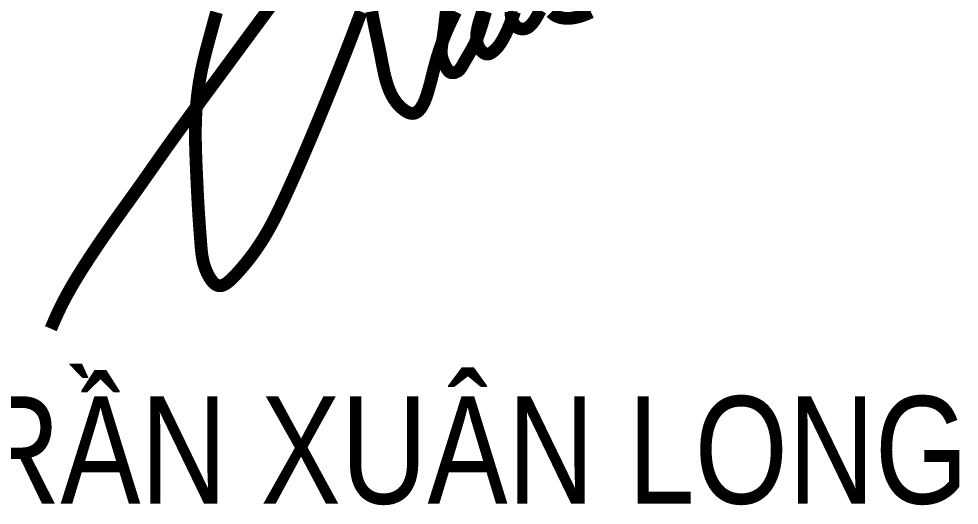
# Model space of a CAD drawing. Header units: millimetres. Extents: x 596422 to 1674380, y -367470 to 58862.
# Drawn here: x 785400 to 787062, y 8324 to 9184 of the extents above; entities that cross this region are included whole.
import ezdxf
from ezdxf.enums import TextEntityAlignment as Align

# ---------------------------------------------------------------- set-up
doc = ezdxf.new("R2010")
doc.units = ezdxf.units.MM
doc.header["$LTSCALE"] = 600
doc.header["$MEASUREMENT"] = 0
doc.layers.get('0').update_dxf_attribs({"lineweight": 0})
for name, color, linetype, lineweight in [('2110 dim 0.13', 149, 'Continuous', 13), ('ISO', 33, 'Continuous', 15), ('LC Text1', 3, 'Continuous', 20), ('LC Text2', 7, 'Continuous', 25)]:
    doc.layers.add(name, color=color, linetype=linetype, lineweight=lineweight)
doc.styles.add('ALC2', font='VHARIAL.TTF', dxfattribs={"width": 0.8})
doc.styles.add('Title', font='VHAVAN.TTF', dxfattribs={"width": 0.8})

# ---------------------------------------------------------------- blocks, each defined once
blk = doc.blocks.new('chukyLong')
at = {"layer": 'ISO', "ltscale": 2, "const_width": 50}
for points in [[(-24203.69464635909, -150520.7970234885), (-24207.6915529562, -150522.6467698077), (-24211.45676394233, -150524.3477860005), (-24215.36266233814, -150526.0668632901), (-24219.28562705908, -150527.7428053282), (-24223.22611998468, -150529.3711623699), (-24227.1846029945, -150530.9474846705), (-24231.16153796806, -150532.467322485), (-24235.15738678491, -150533.9262260686), (-24239.17261132459, -150535.3197456764), (-24243.20767346665, -150536.6434315636), (-24247.26303509063, -150537.8928339854), (-24251.33915807606, -150539.0635031968), (-24255.4365043025, -150540.150989453), (-24259.55553564948, -150541.1508430092), (-24263.69671399654, -150542.0586141205), (-24266.01759020661, -150542.5235327182), (-24267.86045734307, -150542.869846643), (-24269.95059262305, -150543.2378204258), (-24272.04583499933, -150543.5798877527), (-24274.14586089927, -150543.8954367993), (-24276.25034675024, -150544.1838557411), (-24278.35896897962, -150544.4445327539), (-24280.47140401476, -150544.6768560132), (-24282.58732828303, -150544.8802136947), (-24284.7064182118, -150545.0539939739), (-24286.82835022843, -150545.1975850266), (-24288.9528007603, -150545.3103750282), (-24291.07944623476, -150545.3917521545), (-24293.20796307919, -150545.441104581), (-24295.33802772094, -150545.4578204834), (-24297.46931658739, -150545.4412880374), (-24299.6015061059, -150545.3908954184), (-24301.73427270384, -150545.3060308022), (-24303.86729280857, -150545.1860823644), (-24306.00024284747, -150545.0304382805), (-24308.13279924789, -150544.8384867263), (-24311.08754478936, -150544.5112316456), (-24312.39536627916, -150544.3431789454), (-24314.52358868748, -150544.0380336751), (-24316.64716943218, -150543.6926700847), (-24318.76395472213, -150543.3055694909), (-24320.87179076622, -150542.8752132104), (-24322.96852377335, -150542.4000825601), (-24325.05199995238, -150541.8786588566), (-24327.12006551222, -150541.3094234169), (-24329.17056666174, -150540.6908575575), (-24331.20134960983, -150540.0214425953), (-24333.21026056538, -150539.2996598471), (-24335.19514573726, -150538.5239906296), (-24337.15385133437, -150537.6929162595), (-24339.08422356559, -150536.8049180537), (-24340.98410863981, -150535.858477329), (-24342.8513527659, -150534.852075402), (-24345.55276532659, -150533.2478307539), (-24346.47934089522, -150532.6534133481), (-24348.23665255564, -150531.4604292775), (-24349.95518214443, -150530.2079486283), (-24351.63440494839, -150528.8987586773), (-24353.27379625431, -150527.5356467012), (-24354.87283134901, -150526.1213999768), (-24356.43098551928, -150524.6588057809), (-24357.94773405192, -150523.1506513902), (-24359.42255223374, -150521.5997240815)], [(-24402.33535243826, -150513.4093296883), (-24407.85566039946, -150523.971902426), (-24410.15821454165, -150528.3203730271), (-24412.14822280202, -150532.0268516403), (-24414.17017684487, -150535.7183382363), (-24416.23565667164, -150539.3905490069), (-24418.35624228376, -150543.0392001437), (-24420.54351368269, -150546.6600078385), (-24422.80905086985, -150550.2486882827), (-24423.97478788447, -150552.0296420958), (-24425.16443384668, -150553.8009576682), (-24426.37943625668, -150555.5620995238), (-24427.62124261464, -150557.3125321867), (-24428.89130042073, -150559.0517201806), (-24430.19105717515, -150560.7791280297), (-24431.52196037805, -150562.4942202578), (-24433.04165609146, -150564.3879945561), (-24434.28289269636, -150565.8846369967), (-24435.71502778725, -150567.5537113084), (-24437.18242120729, -150569.1973127285), (-24438.68563114758, -150570.8090682575), (-24440.22521579922, -150572.3826048956), (-24441.8017333533, -150573.9115496432), (-24443.41574200093, -150575.3895295007), (-24445.06779993319, -150576.8101714684), (-24446.75846534118, -150578.1671025468), (-24448.488296416, -150579.4539497361), (-24450.25785134875, -150580.6643400368), (-24452.06768833051, -150581.7919004492), (-24452.9878870245, -150582.3226278849), (-24453.91836555239, -150582.8302579736), (-24454.8591936881, -150583.3139940905), (-24455.81044120549, -150583.7730396105), (-24456.77217787846, -150584.2065979087), (-24457.74447348089, -150584.6138723602), (-24458.72739778668, -150584.9940663399), (-24459.72102056971, -150585.346383223), (-24460.72541160386, -150585.6700263844), (-24461.74064066301, -150585.9641991993), (-24462.86759442759, -150586.2522300303), (-24463.80374917458, -150586.4610630932), (-24464.85071582324, -150586.6630144617), (-24465.90658135411, -150586.8341081488), (-24466.97024947315, -150586.9744933019), (-24468.04062388631, -150587.0843190686), (-24469.11660829953, -150587.1637345962), (-24470.19710641877, -150587.2128890322), (-24471.28102194998, -150587.2319315241), (-24472.36725859912, -150587.2210112192), (-24473.45472007211, -150587.1802772651), (-24474.54231007494, -150587.1098788091), (-24475.62893231353, -150587.0099649989), (-24476.71349049384, -150586.8806849817), (-24477.79488832182, -150586.722187905), (-24478.87202950342, -150586.5346229163), (-24479.9438177446, -150586.3181391631), (-24481.0091567513, -150586.0728857927), (-24482.06695022948, -150585.7990119527), (-24483.11610188508, -150585.4966667905), (-24484.15551542406, -150585.1659994535), (-24485.18409455236, -150584.8071590892), (-24486.20074297594, -150584.420294845), (-24487.20436440075, -150584.0055558683), (-24488.19386253273, -150583.5630913068), (-24489.16814107784, -150583.0930503077), (-24490.12610374204, -150582.5955820185), (-24490.70493874174, -150582.2770585392), (-24491.98920366923, -150581.5192315012), (-24492.89372025115, -150580.9414881452), (-24493.78026007504, -150580.3383709071), (-24494.64886822602, -150579.7106392872), (-24495.49958978924, -150579.0590527849), (-24496.33246984983, -150578.3843709002), (-24497.14755349292, -150577.6873531327), (-24497.94488580364, -150576.9687589823), (-24498.72451186715, -150576.2293479487), (-24499.48647676855, -150575.4698795317), (-24500.23082559299, -150574.6911132311), (-24500.95760342559, -150573.8938085465), (-24502.35862645586, -150572.246622025), (-24503.68990654042, -150570.5343959653), (-24504.95180436035, -150568.7632063655), (-24506.14468059671, -150566.939129224), (-24507.26889593059, -150565.0682405386), (-24508.32481104303, -150563.1566163079), (-24509.31278661513, -150561.2103325298), (-24510.23318332794, -150559.2354652025), (-24511.08636186255, -150557.2380903242), (-24511.91440683277, -150555.1120662282), (-24512.59294016782, -150553.1993093948), (-24513.2499742759, -150551.1645898074), (-24513.84723001805, -150549.120414496), (-24514.38815227622, -150547.0670726604), (-24514.87618593229, -150545.0048535006), (-24515.31477586818, -150542.9340462165), (-24515.70736696582, -150540.8549400078), (-24516.05740410711, -150538.7678240744), (-24516.36833217395, -150536.6729876162), (-24516.64359604828, -150534.5707198331), (-24516.88664061199, -150532.4613099248), (-24517.100910747, -150530.3450470913), (-24517.28985133523, -150528.2222205324), (-24517.60552339896, -150523.9580330377), (-24517.87952845571, -150519.3341646257)], [(-24503.36879189087, -150518.5331538481), (-24504.60396407646, -150522.3317687383), (-24505.87280619073, -150526.1658721664), (-24507.17504498536, -150530.0324510284), (-24508.51040721206, -150533.9284922205), (-24509.8786196225, -150537.8509826385), (-24511.27940896838, -150541.7969091786), (-24512.7125020014, -150545.7632587368), (-24514.17762547325, -150549.747018209), (-24515.67450613562, -150553.7451744914), (-24517.20287074019, -150557.7547144799), (-24518.76244603867, -150561.7726250705), (-24520.35295878274, -150565.7958931594), (-24521.97413572409, -150569.8215056425), (-24523.62570361443, -150573.8464494158), (-24525.30738920543, -150577.8677113755), (-24527.0189192488, -150581.8822784174), (-24528.76002049622, -150585.8871374377), (-24530.53041969939, -150589.8792753323), (-24532.32984360999, -150593.8556789973), (-24534.15801897973, -150597.8133353288), (-24536.01467256028, -150601.7492312226), (-24537.89953110335, -150605.660353575), (-24539.81232136063, -150609.5436892818), (-24541.7527700838, -150613.3962252392), (-24543.72060402457, -150617.2149483431), (-24545.71554993461, -150620.9968454895), (-24547.70546679184, -150624.6806232331), (-24549.78752523471, -150628.4384466181), (-24551.87471358104, -150632.0940852369), (-24554.00916675415, -150635.7047369397), (-24556.20115189679, -150639.2693192338), (-24558.46093615174, -150642.7867496267), (-24560.79878666179, -150646.2559456259), (-24562.00019524459, -150647.9721174488), (-24563.22497056971, -150649.6758247386), (-24564.47439602999, -150651.3669321837), (-24565.74975501827, -150653.0453044725), (-24567.05233092742, -150654.7108062935), (-24568.38340715026, -150656.3633023349), (-24569.74426707965, -150658.0026572854), (-24571.13619410844, -150659.6287358332), (-24572.56047162947, -150661.2414026669), (-24574.01838303559, -150662.8405224748), (-24575.51121171965, -150664.4259599455), (-24577.04024107449, -150665.9975797673), (-24578.60675449295, -150667.5552466286), (-24580.21203536791, -150669.0988252179), (-24581.85736709217, -150670.6281802235), (-24583.25084193646, -150671.8835493504), (-24585.27211774401, -150673.6403055855), (-24587.03887067241, -150675.1080850521), (-24588.84110356672, -150676.5338002363), (-24590.67563194223, -150677.904747309), (-24592.53927131427, -150679.2082224411), (-24594.42883719816, -150680.4315218035), (-24595.38234743058, -150681.0091356246), (-24596.34114510921, -150681.5619415672), (-24597.30483217345, -150682.0883516529), (-24598.27301056273, -150682.5867779029), (-24599.24528221645, -150683.0556323387), (-24600.22124907403, -150683.4933269816), (-24601.20051307488, -150683.898273853), (-24602.18267615842, -150684.2688849742), (-24603.16734026407, -150684.6035723666), (-24604.15410733124, -150684.9007480515), (-24605.14257929934, -150685.1588240504), (-24606.13235810778, -150685.3762123846), (-24607.12304569598, -150685.5513250754), (-24608.11424400337, -150685.6825741442), (-24609.10555496933, -150685.7683716123), (-24610.0965805333, -150685.8071295012), (-24611.08818625061, -150685.7972154786), (-24612.07615437917, -150685.7376710069), (-24613.06373309496, -150685.629264567), (-24614.04908705481, -150685.473442251), (-24615.03164453149, -150685.2716057971), (-24616.01083379778, -150685.0251569438), (-24616.98608312645, -150684.7354974296), (-24617.95682079026, -150684.4040289929), (-24618.92247506199, -150684.0321533721), (-24619.88247421441, -150683.6212723056), (-24620.8362465203, -150683.1727875319), (-24621.7832202524, -150682.6881007894), (-24622.7228236835, -150682.1686138166), (-24623.65448508637, -150681.6157283517), (-24624.57763273378, -150681.0308461334), (-24625.4916948985, -150680.4153688999), (-24626.39609985329, -150679.7706983899), (-24627.29027587093, -150679.0982363415), (-24628.1736512242, -150678.3993844934), (-24629.04565418584, -150677.6755445838), (-24629.90571302865, -150676.9281183514), (-24630.75325602539, -150676.1585075343), (-24632.40850757173, -150674.5583391004), (-24634.00683500704, -150672.8862531895), (-24635.54366451346, -150671.153463709), (-24637.01442227315, -150669.3711845664), (-24638.41453446829, -150667.5506296691), (-24639.58828516493, -150665.9204525681), (-24640.98607570141, -150663.8370535122), (-24642.15580168356, -150661.9544687808), (-24643.25069883808, -150660.0557331403), (-24644.27285899054, -150658.1413238759), (-24645.22437396648, -150656.2117182729), (-24646.10733559145, -150654.2673936165), (-24646.923835691, -150652.308827192), (-24647.67596609067, -150650.3364962847), (-24648.36581861601, -150648.3508781799), (-24648.99548509258, -150646.3524501628), (-24649.56705734591, -150644.3416895188), (-24650.08262720156, -150642.3190735331), (-24650.54428648507, -150640.2850794908), (-24650.8557738106, -150638.7556866208), (-24651.31399378779, -150636.1849050062), (-24651.62528198563, -150634.1198267725), (-24651.88932602234, -150632.0455457853), (-24652.10746231008, -150629.9626575397), (-24652.28102726093, -150627.8717575311), (-24652.41135728705, -150625.7734412547), (-24652.49978880056, -150623.6683042056), (-24652.54765821358, -150621.5569418792), (-24652.55630193825, -150619.4399497704), (-24652.5270563867, -150617.3179233747), (-24652.46125797105, -150615.1914581872), (-24652.36024310343, -150613.0611497031), (-24652.22534819597, -150610.9275934176), (-24652.0579096608, -150608.7913848259), (-24651.85926391005, -150606.6531194234), (-24651.63074735584, -150604.513392705), (-24651.3736964103, -150602.3728001662), (-24651.08944748558, -150600.231937302), (-24650.77933699378, -150598.0913996077), (-24650.08687695747, -150593.8136817097), (-24649.30700759844, -150589.5444104338), (-24648.45042021369, -150585.2883497417), (-24647.54200080981, -150581.1133231804), (-24646.54861208562, -150576.8338930327), (-24645.51752498493, -150572.6390664814), (-24644.43809367141, -150568.464677008), (-24643.31386702221, -150564.3096176827), (-24642.14839391449, -150560.1727815756), (-24640.94522322541, -150556.0530617569), (-24639.70790383212, -150551.9493512968), (-24638.4399846118, -150547.8605432653), (-24637.14501444158, -150543.7855307327), (-24634.48811676015, -150535.6724644444), (-24631.76560180508, -150527.601296993), (-24629.00586059367, -150519.5631729398)], [(-24616.97423838054, -150518.8996987216), (-24619.70465649566, -150528.1086975402), (-24621.88730660233, -150535.5813547734), (-24624.29833065674, -150543.8933303023), (-24626.70139307356, -150552.1775565599), (-24629.1133144229, -150560.428383417), (-24631.55091527487, -150568.6401607443), (-24634.03101619959, -150576.8072384125), (-24636.57043776719, -150584.9239662922), (-24637.86765022021, -150588.961683396), (-24639.18600054775, -150592.9846942542), (-24640.52759132107, -150596.9922926006), (-24641.89452511142, -150600.9837721692), (-24643.28890449008, -150604.9584266936), (-24644.7128320283, -150608.9155499077), (-24646.16841029736, -150612.8544355455), (-24647.6577418685, -150616.7743773407), (-24649.18292931301, -150620.6746690272), (-24650.74607520215, -150624.5546043387), (-24652.34928210717, -150628.4134770092), (-24653.99465259934, -150632.2505807725), (-24655.68428924994, -150636.0652093624), (-24658.14673485535, -150641.4059518573), (-24659.20459503885, -150643.6243227883), (-24661.03636697309, -150647.3692752848), (-24662.91261121213, -150651.0938997028), (-24664.83026905646, -150654.8006177906), (-24666.78628180661, -150658.4918512961), (-24668.77759076312, -150662.1700219673), (-24670.8011372265, -150665.8375515522), (-24672.85386249726, -150669.496861799), (-24677.03461466306, -150676.8005112699), (-24681.29537766468, -150684.1003443644), (-24685.61168190631, -150691.4157350667), (-24689.95905779211, -150698.766057361), (-24694.31303572626, -150706.1706852315), (-24698.64914611293, -150713.6489926624), (-24700.80285422726, -150717.4218305832), (-24703.87944403824, -150722.9004760631), (-24707.19777767462, -150728.8752005638), (-24709.37393030722, -150732.6663514604), (-24710.4920567491, -150734.533987933), (-24711.63705374662, -150736.3757786081), (-24712.81404915375, -150738.1863086257), (-24714.02817082441, -150739.9601631257), (-24715.28454661256, -150741.6919272481), (-24716.58830437215, -150743.3761861327), (-24717.94457195711, -150745.0075249194), (-24719.35847722141, -150746.5805287481), (-24720.83514801898, -150748.0897827588), (-24721.5986229471, -150748.8188114386), (-24722.37971220378, -150749.5298720913), (-24723.17905677074, -150750.2222878594), (-24723.99729762973, -150750.8953818855), (-24724.83507576251, -150751.548477312), (-24725.6930321508, -150752.1808972813), (-24726.57180777636, -150752.7919649361), (-24727.47204362094, -150753.3810034187), (-24728.39438066626, -150753.9473358717), (-24729.72852455195, -150754.7032061744), (-24730.30782439651, -150755.0091585625), (-24731.29852505006, -150755.5030071794), (-24732.30944979301, -150755.9706848694), (-24733.33845581538, -150756.411039969), (-24734.38340030715, -150756.8229208146), (-24735.44214045832, -150757.205175743), (-24736.51253345888, -150757.5566530906), (-24737.59243649885, -150757.876201194), (-24738.67970676819, -150758.1626683899), (-24739.77220145693, -150758.4149030148), (-24740.86777775505, -150758.6317534052), (-24741.96429285254, -150758.8120678978), (-24743.05960393942, -150758.954694829), (-24744.15156820567, -150759.0584825355), (-24745.23804284128, -150759.1222793539), (-24746.31688503627, -150759.1449336206), (-24747.38595198062, -150759.1252936723), (-24748.44310086432, -150759.0622078457), (-24749.48618887739, -150758.9545244771), (-24750.5130732098, -150758.8010919032), (-24751.52161105156, -150758.6007584606), (-24752.50965959267, -150758.3523724857), (-24753.58901104359, -150758.0158113564), (-24754.41604238613, -150757.7071751873), (-24755.33260701777, -150757.3106853397), (-24756.22548345509, -150756.8671409778), (-24757.0953860517, -150756.3783711588), (-24757.94302916118, -150755.8462049402), (-24758.76912713713, -150755.272471379), (-24759.57439433315, -150754.6589995325), (-24760.35954510285, -150754.0076184579), (-24761.12529379981, -150753.3201572126), (-24761.87235477764, -150752.5984448536), (-24762.60144238992, -150751.8443104384), (-24763.31327099026, -150751.059583024), (-24764.00855493226, -150750.2460916679), (-24764.68800856952, -150749.405665427), (-24765.35234625564, -150748.5401333588), (-24766.00228234419, -150747.6513245204), (-24766.6385311888, -150746.7410679692), (-24767.87282456055, -150744.8635279569), (-24769.06094119965, -150742.9221457799), (-24770.2085959349, -150740.9315538961), (-24771.32150359506, -150738.9063847633), (-24774.13572453454, -150733.5013106456), (-24775.53671014046, -150730.7457379705), (-24777.54024375528, -150726.7453318363), (-24778.51180481796, -150724.7653577153), (-24779.46049887168, -150722.7965749307), (-24780.38427853211, -150720.8372625121), (-24781.2810964149, -150718.8856994887), (-24782.1489051357, -150716.9401648899), (-24782.98565731018, -150714.9989377452), (-24783.78930555399, -150713.0602970839), (-24784.55780248278, -150711.1225219353), (-24785.28910071221, -150709.1838913288), (-24785.98115285794, -150707.2426842938), (-24786.63191153563, -150705.2971798597), (-24787.23932936093, -150703.3456570559), (-24787.80135894949, -150701.3863949117), (-24788.31595291698, -150699.4176724565), (-24788.7173164025, -150697.7231826794), (-24789.19555823321, -150695.4455017978), (-24789.56066395104, -150693.4410829509), (-24789.87799960482, -150691.4249538656), (-24790.14918195184, -150689.3975551584), (-24790.37582774942, -150687.3593274452), (-24790.55955375488, -150685.3107113424), (-24790.70197672549, -150683.252147466), (-24790.80471341859, -150681.1840764324), (-24790.86938059147, -150679.1069388576), (-24790.89759500144, -150677.0211753579), (-24790.89097340581, -150674.9272265494), (-24790.85113256188, -150672.8255330483), (-24790.77968922696, -150670.7165354709), (-24790.67826015837, -150668.6006744333), (-24790.54846211339, -150666.4783905517), (-24790.39191184935, -150664.3501244423), (-24790.21022612354, -150662.2163167212), (-24789.77791531587, -150657.9338389089), (-24789.26446374883, -150653.6344820444), (-24788.68280548087, -150649.3217710571), (-24788.04587457046, -150644.9992308766), (-24787.36660507603, -150640.6703864322), (-24785.93278656896, -150632.0078844702), (-24784.48482242731, -150623.3624646071), (-24784.0777039799, -150620.8666226377), (-24783.11907170443, -150614.7603349769), (-24782.47751902344, -150610.4782018177), (-24781.8610858515, -150606.2078821045), (-24780.69580983283, -150597.7001252902), (-24779.6077072445, -150589.2319490819), (-24778.58124168257, -150580.7982380277), (-24777.60087674313, -150572.3938766755), (-24775.71630311598, -150555.652741269), (-24773.82969513163, -150538.9676192461), (-24772.84678724568, -150530.6332746234), (-24772.11873146141, -150524.6953605483), (-24770.73013632219, -150513.9574921182)], [(-24734.08424752722, -150519.3258278716), (-24737.51161735824, -150526.1369033783), (-24740.93003347978, -150532.9909571108), (-24744.3384877871, -150539.8978557118), (-24747.73597217544, -150546.8674658243), (-24751.12147854005, -150553.9096540913), (-24754.4939987762, -150561.0342871555), (-24757.85252477913, -150568.2512316599), (-24759.5262249104, -150571.8974040281), (-24761.19604844408, -150575.5703542475), (-24762.86186936709, -150579.2713156484), (-24764.52356166633, -150583.0015215611), (-24766.1809993287, -150586.7622053161), (-24767.8340563411, -150590.5546002436), (-24769.48260669046, -150594.3799396742), (-24771.12652436367, -150598.2394569381), (-24772.76568334764, -150602.1343853656), (-24774.39995762927, -150606.0659582872), (-24776.02922119548, -150610.0354090333), (-24777.65334803317, -150614.0439709341), (-24779.27221212924, -150618.09287732), (-24780.8856874706, -150622.1833615215), (-24782.49364804416, -150626.3166568688), (-24784.09596783683, -150630.4939966923), (-24785.6925208355, -150634.7166143224), (-24787.28318102709, -150638.9857430896), (-24788.86782239852, -150643.302616324), (-24790.44631893667, -150647.6684673561), (-24792.01854462845, -150652.0845295163), (-24793.58437346078, -150656.5520361349), (-24795.14367942055, -150661.0722205422), (-24796.6963364947, -150665.6463160687), (-24798.24221867009, -150670.2755560447), (-24799.78119993366, -150674.9611738006), (-24801.3131542723, -150679.7044026667), (-24802.83795567292, -150684.5064759734), (-24804.35547812244, -150689.3686270511), (-24805.86559560775, -150694.2920892301), (-24807.36818211576, -150699.2780958407), (-24808.86311163337, -150704.3278802134), (-24810.3502581475, -150709.4426756786), (-24811.82949564506, -150714.6237155664), (-24813.30069811294, -150719.8722332075), (-24814.76373953805, -150725.189461932), (-24816.63886720548, -150732.1524098475), (-24817.66496638891, -150736.0343990064), (-24819.10447029583, -150741.5575470709), (-24820.53907018827, -150747.137511277), (-24821.97083957116, -150752.7656836165), (-24823.40185194939, -150758.4334560813), (-24826.26989971155, -150769.8533693541), (-24829.15980151401, -150781.32838703), (-24832.08814539602, -150792.7896450437), (-24833.57191687913, -150798.4935941568), (-24835.07151939685, -150804.1682793298), (-24836.5890264541, -150809.8050925546), (-24838.12651155578, -150815.3954258231), (-24839.68604820679, -150820.9306711269), (-24841.26970991205, -150826.402220458), (-24842.87957017647, -150831.8014658083), (-24844.51770250495, -150837.1197991695), (-24845.34801866349, -150839.7459338517), (-24846.18618040239, -150842.3486125335), (-24847.03244690976, -150844.926759214), (-24847.88707737372, -150847.4792978921), (-24848.75033098236, -150850.0051525668), (-24849.62246692383, -150852.5032472371), (-24850.50374438621, -150854.972505902), (-24851.39442255763, -150857.4118525604), (-24852.2947606262, -150859.8202112114), (-24853.20501778003, -150862.1965058538), (-24854.12545320725, -150864.5396604868), (-24855.05632609595, -150866.8485991092), (-24855.99789563425, -150869.1222457201), (-24856.95042101028, -150871.3595243183), (-24857.91416141214, -150873.559358903), (-24858.88937602794, -150875.7206734731), (-24859.8763240458, -150877.8423920275), (-24860.87526465383, -150879.9234385653), (-24861.88645704014, -150881.9627370854), (-24862.91016039286, -150883.9592115868), (-24863.94663390008, -150885.9117860685), (-24864.99613674994, -150887.8193845294), (-24866.05892813053, -150889.6809309685), (-24867.13526722998, -150891.4953493849), (-24868.22541323639, -150893.2615637775), (-24869.32962533789, -150894.9784981452), (-24870.44816272257, -150896.6450764871), (-24871.58128457856, -150898.2602228021), (-24872.72925009397, -150899.8228610893), (-24873.89231845692, -150901.3319153475), (-24875.07074885552, -150902.7863095758), (-24876.26480047787, -150904.1849677731), (-24877.4747325121, -150905.5268139385), (-24878.70080414632, -150906.8107720709), (-24879.94327456863, -150908.0357661692), (-24881.20240296717, -150909.2007202326), (-24882.47844853002, -150910.3045582599), (-24883.77167044533, -150911.3462042501), (-24885.08232790119, -150912.3245822022), (-24886.41068008571, -150913.2386161152), (-24887.75698618702, -150914.087229988), (-24889.12150539322, -150914.8693478197), (-24890.50449689244, -150915.5838936092), (-24891.90621987277, -150916.2297913555), (-24893.32693352235, -150916.8059650575), (-24894.76689702927, -150917.3113387144), (-24896.22636958165, -150917.744836325), (-24897.70561036762, -150918.1053818883), (-24899.20487857527, -150918.3918994032), (-24900.72443339273, -150918.6033128689), (-24902.2645340081, -150918.7385462842), (-24903.8254396095, -150918.7965236482), (-24905.40740938505, -150918.7761689597), (-24907.01070252286, -150918.6764062178), (-24908.63557821104, -150918.4961594216), (-24910.2822956377, -150918.2343525698), (-24911.95111399096, -150917.8899096616), (-24913.64229245894, -150917.4617546959), (-24915.35609022973, -150916.9488116717), (-24917.09276649147, -150916.3500045879), (-24918.85258043225, -150915.6642574436), (-24920.06986252025, -150915.1445320681), (-24922.44047305755, -150914.030885182), (-24924.26152957533, -150913.0923106677), (-24926.09343660021, -150912.0822867729), (-24927.93070017737, -150911.0082846512), (-24929.76782635202, -150909.8777754566), (-24931.59932116938, -150908.698230343), (-24933.41969067464, -150907.4771204642), (-24935.223440913, -150906.221916974), (-24936.63971818869, -150905.2062637947), (-24938.76079005458, -150903.6369976378), (-24940.4903298655, -150902.3135083751), (-24942.19396294773, -150900.9698494959), (-24943.87194647844, -150899.606257834), (-24945.52453763481, -150898.2229702235), (-24947.151993594, -150896.8202234984), (-24948.7545715332, -150895.3982544926), (-24950.33252862958, -150893.9573000401), (-24951.8861220603, -150892.4975969749), (-24953.41560900255, -150891.019382131), (-24954.92124663351, -150889.5228923422), (-24956.40329213034, -150888.0083644428), (-24957.86200267021, -150886.4760352665), (-24959.29763543031, -150884.9261416474), (-24960.71044758781, -150883.3589204194), (-24962.10069631988, -150881.7746084166), (-24963.46863880369, -150880.1734424729), (-24964.81453221642, -150878.5556594222), (-24966.13863373525, -150876.9214960987), (-24967.44120053734, -150875.2711893361), (-24968.72248979987, -150873.6049759686), (-24969.98275870003, -150871.9230928301), (-24971.22226441497, -150870.2257767545), (-24972.44126412187, -150868.5132645759), (-24973.64001499791, -150866.7857931283), (-24975.97779896611, -150863.2869197616), (-24978.23767373696, -150859.7310513265), (-24980.42169672784, -150856.1200824946), (-24982.53192535615, -150852.4559079378), (-24984.57041703929, -150848.7404223279), (-24986.53922919464, -150844.9755203369), (-24988.44041923961, -150841.1630966363), (-24990.27604459158, -150837.3050458982), (-24992.04816266795, -150833.4032627943), (-24993.75883088611, -150829.4596419964), (-24995.41010666345, -150825.4760781763), (-24997.00404741738, -150821.454466006), (-24998.54271056527, -150817.3967001571), (-25000.02815352452, -150813.3046753016), (-25001.46243371254, -150809.1802861113), (-25002.84760854671, -150805.0254272579), (-25004.18573544442, -150800.8419934133), (-25005.47887182307, -150796.6318792494), (-25006.72907510006, -150792.3969794378), (-25007.93840269277, -150788.1391886506), (-25009.10891201859, -150783.8604015594), (-25010.24266049493, -150779.5625128362), (-25011.34170553917, -150775.2474171527), (-25012.40810456871, -150770.9170091807), (-25013.44391500094, -150766.5731835921), (-25014.45119425326, -150762.2178350587), (-25015.43199974306, -150757.8528582524), (-25016.38838888773, -150753.4801478449), (-25018.23614781125, -150744.7191049137), (-25020.01093036299, -150735.9498636398), (-25021.72919588208, -150727.1875813977), (-25023.40740370768, -150718.4474155621), (-25025.06201317892, -150709.7445235075), (-25026.70948363495, -150701.0940626084), (-25028.10546677602, -150693.8505539071), (-25030.04380060078, -150684.0051074191), (-25031.74095532195, -150675.5702290015), (-25033.45462619452, -150667.1986016926), (-25035.18171336391, -150658.8822869929), (-25036.91911697553, -150650.6133464029), (-25038.66373717481, -150642.3838414232), (-25042.16222791809, -150626.0113842972), (-25045.65238675712, -150609.7014076194), (-25049.10941485533, -150593.3904033943), (-25050.81775524018, -150585.2146697029), (-25052.50851337609, -150577.0148636264), (-25054.1785894085, -150568.7830466654), (-25055.82488348283, -150560.5112803204), (-25057.4442957445, -150552.191626092), (-25059.03372633893, -150543.8161454807), (-25060.59007541156, -150535.3768999872), (-25062.1102431078, -150526.8659511119), (-25063.59112957308, -150518.2753603556)], [(-25672.61043226842, -150521.6610870166), (-25677.23185039158, -150538.004069104), (-25681.78426475322, -150554.3692436679), (-25686.28517790339, -150570.7499455864), (-25690.75209239213, -150587.1395097375), (-25697.72173999381, -150612.811020573), (-25704.09796439542, -150636.3028798919), (-25708.50311403663, -150652.6929747032), (-25712.83343637187, -150669.0990111437), (-25714.9595276883, -150677.3111126659), (-25717.0537006445, -150685.5309258246), (-25719.11155139589, -150693.7596926963), (-25721.12867609788, -150701.9986553573), (-25723.1006709059, -150710.249055884), (-25725.95105725781, -150722.5896788159), (-25726.89174309888, -150726.7891004487), (-25728.7041376729, -150735.0802977851), (-25730.45986269333, -150743.3852396772), (-25732.15854559159, -150751.7034022033), (-25733.79981379912, -150760.0342614418), (-25735.38329474737, -150768.3772934709), (-25736.90861586777, -150776.7319743689), (-25738.37540459177, -150785.0977802144), (-25739.7832883508, -150793.4741870854), (-25741.1318945763, -150801.8606710605), (-25742.42085069971, -150810.2567082178), (-25743.64978415248, -150818.6617746358), (-25744.81832236603, -150827.0753463928), (-25745.92609277182, -150835.4968995671), (-25746.97272280127, -150843.925910237), (-25747.95783988583, -150852.3618544809), (-25748.88107145693, -150860.8042083771), (-25749.74204494602, -150869.2524480039), (-25750.54038778455, -150877.7060494396), (-25751.27572740393, -150886.1644887627), (-25752.19277116438, -150897.9325216657), (-25752.55599794929, -150903.0937962107), (-25753.10168104351, -150911.5637941698), (-25753.58676101837, -150920.0369959801), (-25754.01328235161, -150928.5131645382), (-25754.38328952094, -150936.9920627408), (-25754.69882700411, -150945.4734534845), (-25754.96193927885, -150953.9570996662), (-25755.17467082288, -150962.4427641825), (-25755.33906611393, -150970.93020993), (-25755.45716962975, -150979.4191998055), (-25755.53102584804, -150987.9094967056), (-25755.56267924655, -150996.4008635271), (-25755.55417430302, -151004.8930631666), (-25755.50755549515, -151013.3858585208), (-25755.4248673007, -151021.8790124865), (-25755.30815419738, -151030.3722879602), (-25755.15946066293, -151038.8654478387), (-25754.98083117509, -151047.3582550186), (-25754.77431021156, -151055.8504723968), (-25754.28577176843, -151072.8321893343), (-25753.71020115539, -151089.8087018247), (-25753.06395419427, -151106.7781130416), (-25752.36338670693, -151123.7385261584), (-25751.62485451519, -151140.6880443487), (-25750.78999012729, -151159.2767883506), (-25749.31746291199, -151191.4627578749), (-25748.52030902377, -151208.3765064185), (-25747.69725018062, -151225.2964250851), (-25746.84062104811, -151242.2297643218), (-25745.94275629182, -151259.1837745757), (-25744.9959905773, -151276.1657062937), (-25743.8896811463, -151294.8742544697), (-25742.92706947279, -151310.2381493464), (-25741.80418848359, -151327.3121947913), (-25740.63255935257, -151344.3778289665), (-25739.42072847279, -151361.4079289767), (-25738.17724223734, -151378.3753719265), (-25737.54629910908, -151386.8271210991), (-25736.9106470393, -151395.2530349209), (-25736.27135432713, -151403.6497230299), (-25735.62948927172, -151412.0137950644), (-25734.98612017219, -151420.3418606623), (-25734.22178556645, -151430.1781269766), (-25733.69577671191, -151436.8777076965), (-25733.02031906114, -151445.090502161), (-25732.27942700141, -151453.2799984617), (-25731.87301914303, -151457.36947901), (-25731.43654397219, -151461.4572980685), (-25730.96543191884, -151465.544843321), (-25730.4551134129, -151469.6335024512), (-25729.9010188843, -151473.7246631429), (-25729.29857876297, -151477.8197130797), (-25728.64322347884, -151481.9200399456), (-25727.93038346185, -151486.0270314241), (-25727.15548914191, -151490.142075199), (-25726.31397094897, -151494.2665589541), (-25725.40125931295, -151498.401870373), (-25724.41278466378, -151502.5493971396), (-25723.34397743138, -151506.7105269376), (-25722.1902680457, -151510.8866474506), (-25720.94708693665, -151515.0791463625), (-25719.60986453417, -151519.289411357), (-25718.90455985725, -151521.4016397864), (-25718.17403126819, -151523.5188301178), (-25717.41770757074, -151525.6411558118), (-25716.63501756863, -151527.7687903287), (-25715.82539006562, -151529.901907129), (-25714.98825386544, -151532.0406796733), (-25714.12303777183, -151534.185281422), (-25713.22917058853, -151536.3358858355), (-25712.30608111928, -151538.4926663744), (-25711.35319816784, -151540.655796499), (-25710.74237471433, -151542.0108086868), (-25709.35625524899, -151545.0000822647), (-25708.31259210256, -151547.1761713239), (-25707.23952635532, -151549.3498933373), (-25706.13761335375, -151551.5174596497), (-25705.00740844429, -151553.6750816056), (-25703.84946697341, -151555.8189705497), (-25702.66434428757, -151557.9453378266), (-25701.45259573322, -151560.0503947811), (-25700.21477665683, -151562.1303527577), (-25698.95144240485, -151564.1814231011), (-25697.66314832374, -151566.199817156), (-25696.35044975997, -151568.181746267), (-25695.01390206, -151570.1234217788), (-25693.65406057028, -151572.021055036), (-25692.27148063727, -151573.8708573833), (-25690.86671760743, -151575.6690401653), (-25689.44032682723, -151577.4118147267), (-25687.99286364311, -151579.0953924122), (-25686.52488340155, -151580.7159845664), (-25685.036941449, -151582.2698025339), (-25683.52959313192, -151583.7530576594), (-25682.00339379677, -151585.1619612875), (-25680.45889879002, -151586.492724763), (-25678.8966634581, -151587.7415594304), (-25677.3172431475, -151588.9046766344), (-25675.72119320467, -151589.9782877198), (-25674.10906897607, -151590.958604031), (-25673.29715255037, -151591.4125926915), (-25672.48142580815, -151591.8418369128), (-25671.66195816773, -151592.2458631129), (-25670.83881904739, -151592.6241977099), (-25670.01207786545, -151592.9763671218), (-25669.18180404022, -151593.3018977668), (-25668.34806699002, -151593.6003160629), (-25667.51093613313, -151593.8711484282), (-25666.67048088788, -151594.1139212809), (-25665.82677067257, -151594.3281610389), (-25665.16453942652, -151594.4755570986), (-25664.12986492343, -151594.6694064066), (-25663.27681597765, -151594.7965132097), (-25662.42080387192, -151594.8951045581), (-25661.561904399, -151594.9655689973), (-25660.70019335169, -151595.0082950725), (-25659.83574652276, -151595.023671329), (-25658.96863970498, -151595.0120863122), (-25658.09894869114, -151594.9739285674), (-25657.22674927401, -151594.9095866401), (-25656.35211724637, -151594.8194490754), (-25655.47512840102, -151594.7039044188), (-25654.59585853071, -151594.5633412155), (-25653.71438342823, -151594.398148011), (-25651.94512069787, -151593.9954257794), (-25650.1679465522, -151593.4988460867), (-25648.38346733342, -151592.9115172956), (-25646.59228938377, -151592.2365477688), (-25644.79501904549, -151591.477045869), (-25642.99226266081, -151590.6361199588), (-25641.18462657194, -151589.7168784011), (-25639.37271712114, -151588.7224295583), (-25637.55714065062, -151587.6558817934), (-25635.73850350262, -151586.5203434689), (-25633.91741201938, -151585.3189229475), (-25632.09447254312, -151584.0547285919), (-25630.27029141607, -151582.7308687649), (-25628.44547498047, -151581.3504518291), (-25626.62062957854, -151579.9165861472), (-25624.79636155253, -151578.4323800819), (-25622.97327724464, -151576.900941996), (-25621.15198299714, -151575.3253802519), (-25619.33308515223, -151573.7088032126), (-25617.51719005216, -151572.0543192407), (-25615.70490403915, -151570.3650366988), (-25613.89683345543, -151568.6440639497), (-25612.09358464325, -151566.894509356), (-25610.29576394482, -151565.1194812805), (-25606.71883225816, -151561.5054381347), (-25603.17088913332, -151557.8268014138), (-25599.65678530813, -151554.1084380193), (-25596.10696306505, -151550.2948116418), (-25592.74865561487, -151546.64807834), (-25589.35904870545, -151542.9312457475), (-25586.01200272541, -151539.2244729877), (-25582.70696959899, -151535.5275159316), (-25579.44340125042, -151531.8401304497), (-25576.22074960392, -151528.1620724127), (-25573.03846658373, -151524.4930976914), (-25569.89600411408, -151520.8329621564), (-25566.7928141192, -151517.1814216783), (-25563.72834852331, -151513.538232128), (-25560.70205925065, -151509.9031493761), (-25557.71339822545, -151506.2759292933), (-25554.76181737195, -151502.6563277504), (-25551.84676861436, -151499.0441006178), (-25548.96770387691, -151495.4390037665), (-25546.12407508385, -151491.8407930671), (-25543.3153341594, -151488.2492243903), (-25540.54093302779, -151484.6640536067), (-25537.80032361325, -151481.085036587), (-25535.09295784002, -151477.511929202), (-25532.41828763231, -151473.9444873224), (-25529.77576491438, -151470.3824668188), (-25527.16484161042, -151466.825623562), (-25524.5849696447, -151463.2737134226), (-25522.03560094142, -151459.7264922714), (-25519.51618742483, -151456.1837159789), (-25517.02618101916, -151452.645140416), (-25514.56503364863, -151449.1105214533), (-25512.13219723746, -151445.5796149615), (-25509.72712370992, -151442.0521768113), (-25507.3492649902, -151438.5279628734), (-25504.99807300255, -151435.0067290185), (-25502.67299967119, -151431.4882311173), (-25500.37349692036, -151427.9722250405), (-25498.09901667429, -151424.4584666587), (-25493.62293139334, -151417.4367164632), (-25489.24035922217, -151410.4210274964), (-25484.94691555464, -151403.4094467237), (-25480.73821578459, -151396.4000211108), (-25476.60987530585, -151389.3907976232), (-25472.55750951228, -151382.3798232265), (-25468.5767337977, -151375.3651448863), (-25464.66316355598, -151368.344809568), (-25460.81241418095, -151361.3168642372), (-25457.02010106644, -151354.2793558596), (-25453.28183960632, -151347.2303314006), (-25449.59324519441, -151340.1678378257), (-25445.94993322456, -151333.0899221007), (-25442.34751909061, -151325.994631191), (-25438.78161818641, -151318.8800120622), (-25435.2478459058, -151311.7441116798), (-25431.74181764263, -151304.5849770094), (-25428.25914879072, -151297.4006550166), (-25424.79545474393, -151290.1891926668), (-25421.3463508961, -151282.9486369258), (-25417.90745264107, -151275.6770347589), (-25414.47437537269, -151268.3724331319), (-25411.93713517261, -151262.9490616412), (-25407.60969558998, -151253.6574406481), (-25404.17516329393, -151246.2469907569), (-25400.73940980489, -151238.8026442256), (-25397.30269363512, -151231.3255069199), (-25393.86527329684, -151223.8166847059), (-25390.42740730231, -151216.2772834495), (-25386.98935416376, -151208.7084090167), (-25383.55137239343, -151201.1111672732), (-25380.11372050357, -151193.4866640852), (-25376.67665700642, -151185.8360053185), (-25369.80532923922, -151170.4606445126), (-25362.93945718976, -151154.9939317832), (-25356.08110895599, -151139.4447140577), (-25349.23235263583, -151123.8218382634), (-25342.39525632722, -151108.1341513279), (-25335.5718881281, -151092.3905001786), (-25328.7643161364, -151076.5997317428), (-25321.97460845006, -151060.7706929482), (-25315.20483316702, -151044.9122307221), (-25308.45705838521, -151029.0331919919), (-25301.73335220256, -151013.1424236851), (-25295.03578271703, -150997.2487727292), (-25288.36641802653, -150981.3610860516), (-25284.87152488908, -150973.0123536718), (-25275.11920767685, -150949.6335721873), (-25268.54176751022, -150933.7966522292), (-25261.9944667305, -150917.9759644168), (-25255.47681185648, -150902.1702028697), (-25248.98830940697, -150886.3780617076), (-25242.52846590074, -150870.5982350501), (-25236.0967878566, -150854.8294170168), (-25229.69278179335, -150839.0703017274), (-25223.31595422979, -150823.3195833013), (-25216.96581168469, -150807.5759558584), (-25210.64186067687, -150791.8381135181), (-25204.34360772511, -150776.1047504002), (-25198.07055934821, -150760.3745606242), (-25185.59810239417, -150728.9184775766), (-25173.22054196512, -150697.4594173322), (-25160.93393021142, -150665.9869328479), (-25148.73431928343, -150634.4905770809), (-25136.6177613315, -150602.959902988), (-25124.58030850601, -150571.3844635262), (-25112.61801295731, -150539.7538116525), (-25104.97971684964, -150519.4228991638)], [(-25393.3763739315, -150407.4974083703), (-25484.58780324324, -150530.7241801018), (-25513.4221350421, -150569.7412677521), (-25565.18264336626, -150639.9532923107), (-25665.51028136293, -150776.1796807715), (-25685.95760322438, -150803.8831622107), (-25726.27340553493, -150858.4837057749), (-25746.41711649701, -150885.7946587821), (-25766.53843465986, -150913.1224012974), (-25783.67411000404, -150936.4478384976), (-25806.67156594121, -150967.8595880632), (-25826.6478986595, -150995.2941410386), (-25836.60330850268, -151009.0350071263), (-25846.53292655646, -151022.7943498014), (-25856.43378723678, -151036.5742317047), (-25866.30292495956, -151050.3767154767), (-25874.20632234092, -151061.4827254856), (-25885.93701545536, -151078.0557314589), (-25895.70795035917, -151091.9279853959), (-25905.45719200663, -151105.8156492803), (-25924.91859762504, -151133.6173373758), (-25944.37723649578, -151161.4210567142), (-25954.12301970864, -151175.3112596523), (-25963.889112804, -151189.1870682646), (-25975.2716106525, -151205.2854200207), (-25983.50884674588, -151216.8766145537), (-25993.36465518194, -151230.6888100384), (-26003.2428438003, -151244.4851331181), (-26042.83724408083, -151299.6124729076), (-26052.72071659874, -151313.4050126018), (-26062.58392249414, -151327.2119113466), (-26072.41975396627, -151341.0382077177), (-26082.41957944976, -151355.1702786009), (-26091.981642165, -151368.7685588554), (-26101.69835746244, -151382.6790101925), (-26111.36911641626, -151396.621576077), (-26120.99178634305, -151410.597538278), (-26130.56423455942, -151424.6081785647), (-26140.08432838196, -151438.6547787065), (-26149.54993512727, -151452.7386204725), (-26158.95892211193, -151466.8609856319), (-26168.30915665254, -151481.023155954), (-26176.77971970143, -151493.9689790022), (-26186.82270004937, -151509.4731259524), (-26195.97091802631, -151523.7689929791), (-26200.51276061867, -151530.937340516), (-26205.03107896618, -151538.1203539083), (-26209.52436308326, -151545.3188255358), (-26213.99110298433, -151552.5335477781), (-26218.42978868382, -151559.7653130149), (-26222.83891019615, -151567.014913626), (-26227.21695753575, -151574.2831419912), (-26231.56242071704, -151581.5707904902), (-26235.87378975443, -151588.8786515026), (-26240.14955466236, -151596.2075174083), (-26244.38820545525, -151603.5581805869), (-26248.5882321475, -151610.9314334182), (-26251.11786846503, -151615.4178135578), (-26256.86622008042, -151625.7486959599), (-26260.94069111329, -151633.1937330545), (-26264.9696844007, -151640.6635648328), (-26268.95134993292, -151648.1585806412), (-26272.88383770021, -151655.6791698263), (-26276.76529769283, -151663.2257217344), (-26280.59387990105, -151670.7986257119), (-26284.36773431513, -151678.3982711054), (-26288.08501092532, -151686.0250472613), (-26293.27956207941, -151696.9383695796), (-26295.34271541437, -151701.3614329807), (-26298.8847189203, -151709.0696669227), (-26302.3768765631, -151716.8008182077), (-26305.82630918037, -151724.5516129298), (-26309.24013760969, -151732.3187771825), (-26315.98946525485, -151747.8891186558), (-26322.68182619929, -151763.4856513784)]]:
    blk.add_lwpolyline(points, dxfattribs=at)
blk = doc.blocks.new('ALC')
at = {"layer": '2110 dim 0.13', "xscale": 0.4505600000000002, "yscale": 0.4505600000000002, "zscale": 0.4505600000000002}
blk.add_blockref('chukyLong', (49881.8683581103, 67431.42651441591), dxfattribs=at)
at = {"layer": 'LC Text1', "style": 'Title'}
for tag, width, p, p2 in [('TENBANVE1', 1.985741806082449, (36912.6576448679, -10202.4053179175), (40339.14494544268, -10202.4053179175)), ('TENBANVE2', 1.422785707095644, (36912.6576448679, -10879.11064330491), (40339.14494544268, -10879.11064330491))]:
    blk.add_attdef(tag, text='', height=249.9999935159641, dxfattribs=dict(at, width=width)).set_placement(p, p2, align=Align.FIT)
at = {"layer": 'LC Text1', "style": 'ALC2', "width": 0.8}
blk.add_attdef('KYHIEU', text='', height=190, dxfattribs=at).set_placement((39525.00602167845, -14180.00080568343), align=Align.CENTER)
at = {"layer": 'LC Text2', "style": 'ALC2', "width": 0.8}
blk.add_text('ks. TRÇN XU¢N LONG', height=190, dxfattribs=at).set_placement((37354.61742451944, -1256.58041576299))

msp = doc.modelspace()

# ---------------------------------------------------------------- block references
msp.add_blockref('ALC', (747434.5099925209, 9583.517384484396))

doc.saveas('drawing.dxf')
